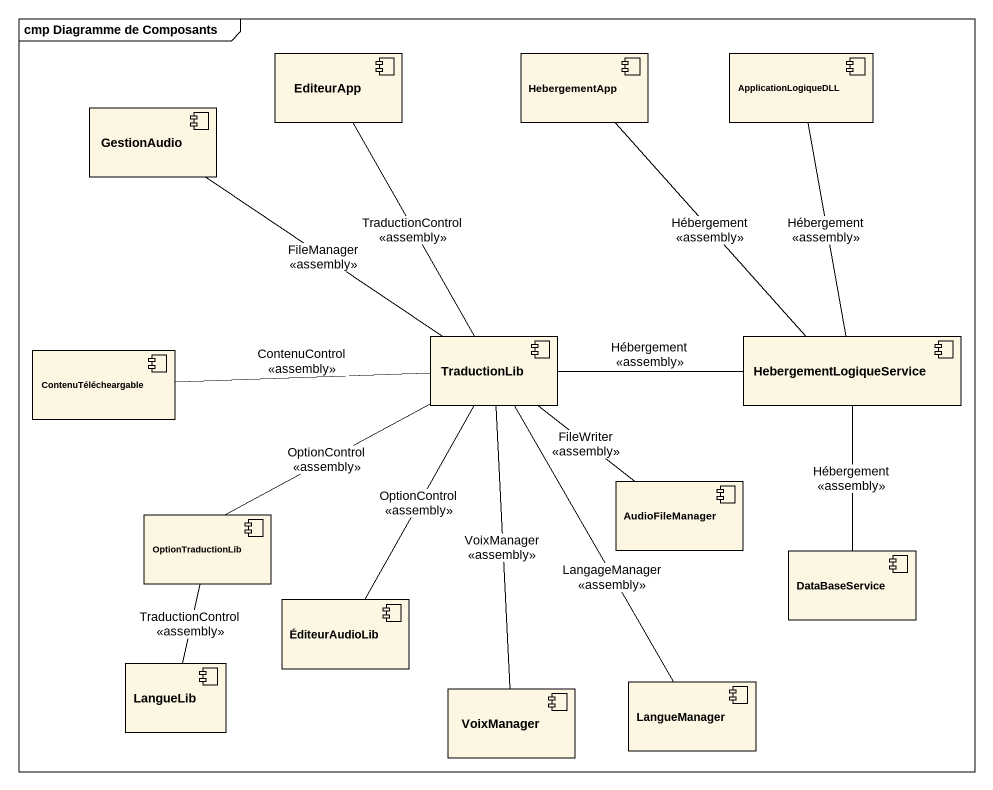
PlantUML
@startuml
mainframe cmp Diagramme de Composants
component EditeurApp
component HebergementApp
component ApplicationLogiqueDLL
component GestionAudio
component ContenuTélécheargable
component TraductionLib
component HebergementLogiqueService
component OptionTraductionLib
component AudioFileManager
component DataBaseService
component ÉditeurAudioLib
component LangueLib
component VoixManager
component LangueManager
EditeurApp -- TraductionLib : TraductionControl\n<<assembly>>
HebergementApp -- HebergementLogiqueService : Hébergement\n<<assembly>>
ApplicationLogiqueDLL -- HebergementLogiqueService : Hébergement\n<<assembly>>
TraductionLib -up- GestionAudio : FileManager\n<<assembly>>
TraductionLib -left- ContenuTélécheargable : ContenuControl\n<<assembly>>
TraductionLib -right- HebergementLogiqueService : Hébergement\n<<assembly>>
TraductionLib -- AudioFileManager : FileWriter\n<<assembly>>
TraductionLib -- VoixManager : VoixManager\n<<assembly>>
TraductionLib -- LangueManager : LangageManager\n<<assembly>>
HebergementLogiqueService -- DataBaseService : Hébergement\n<<assembly>>
OptionTraductionLib -up- TraductionLib : OptionControl\n<<assembly>>
OptionTraductionLib -- LangueLib : TraductionControl\n<<assembly>>
ÉditeurAudioLib -up- TraductionLib : OptionControl\n<<assembly>>
@enduml
